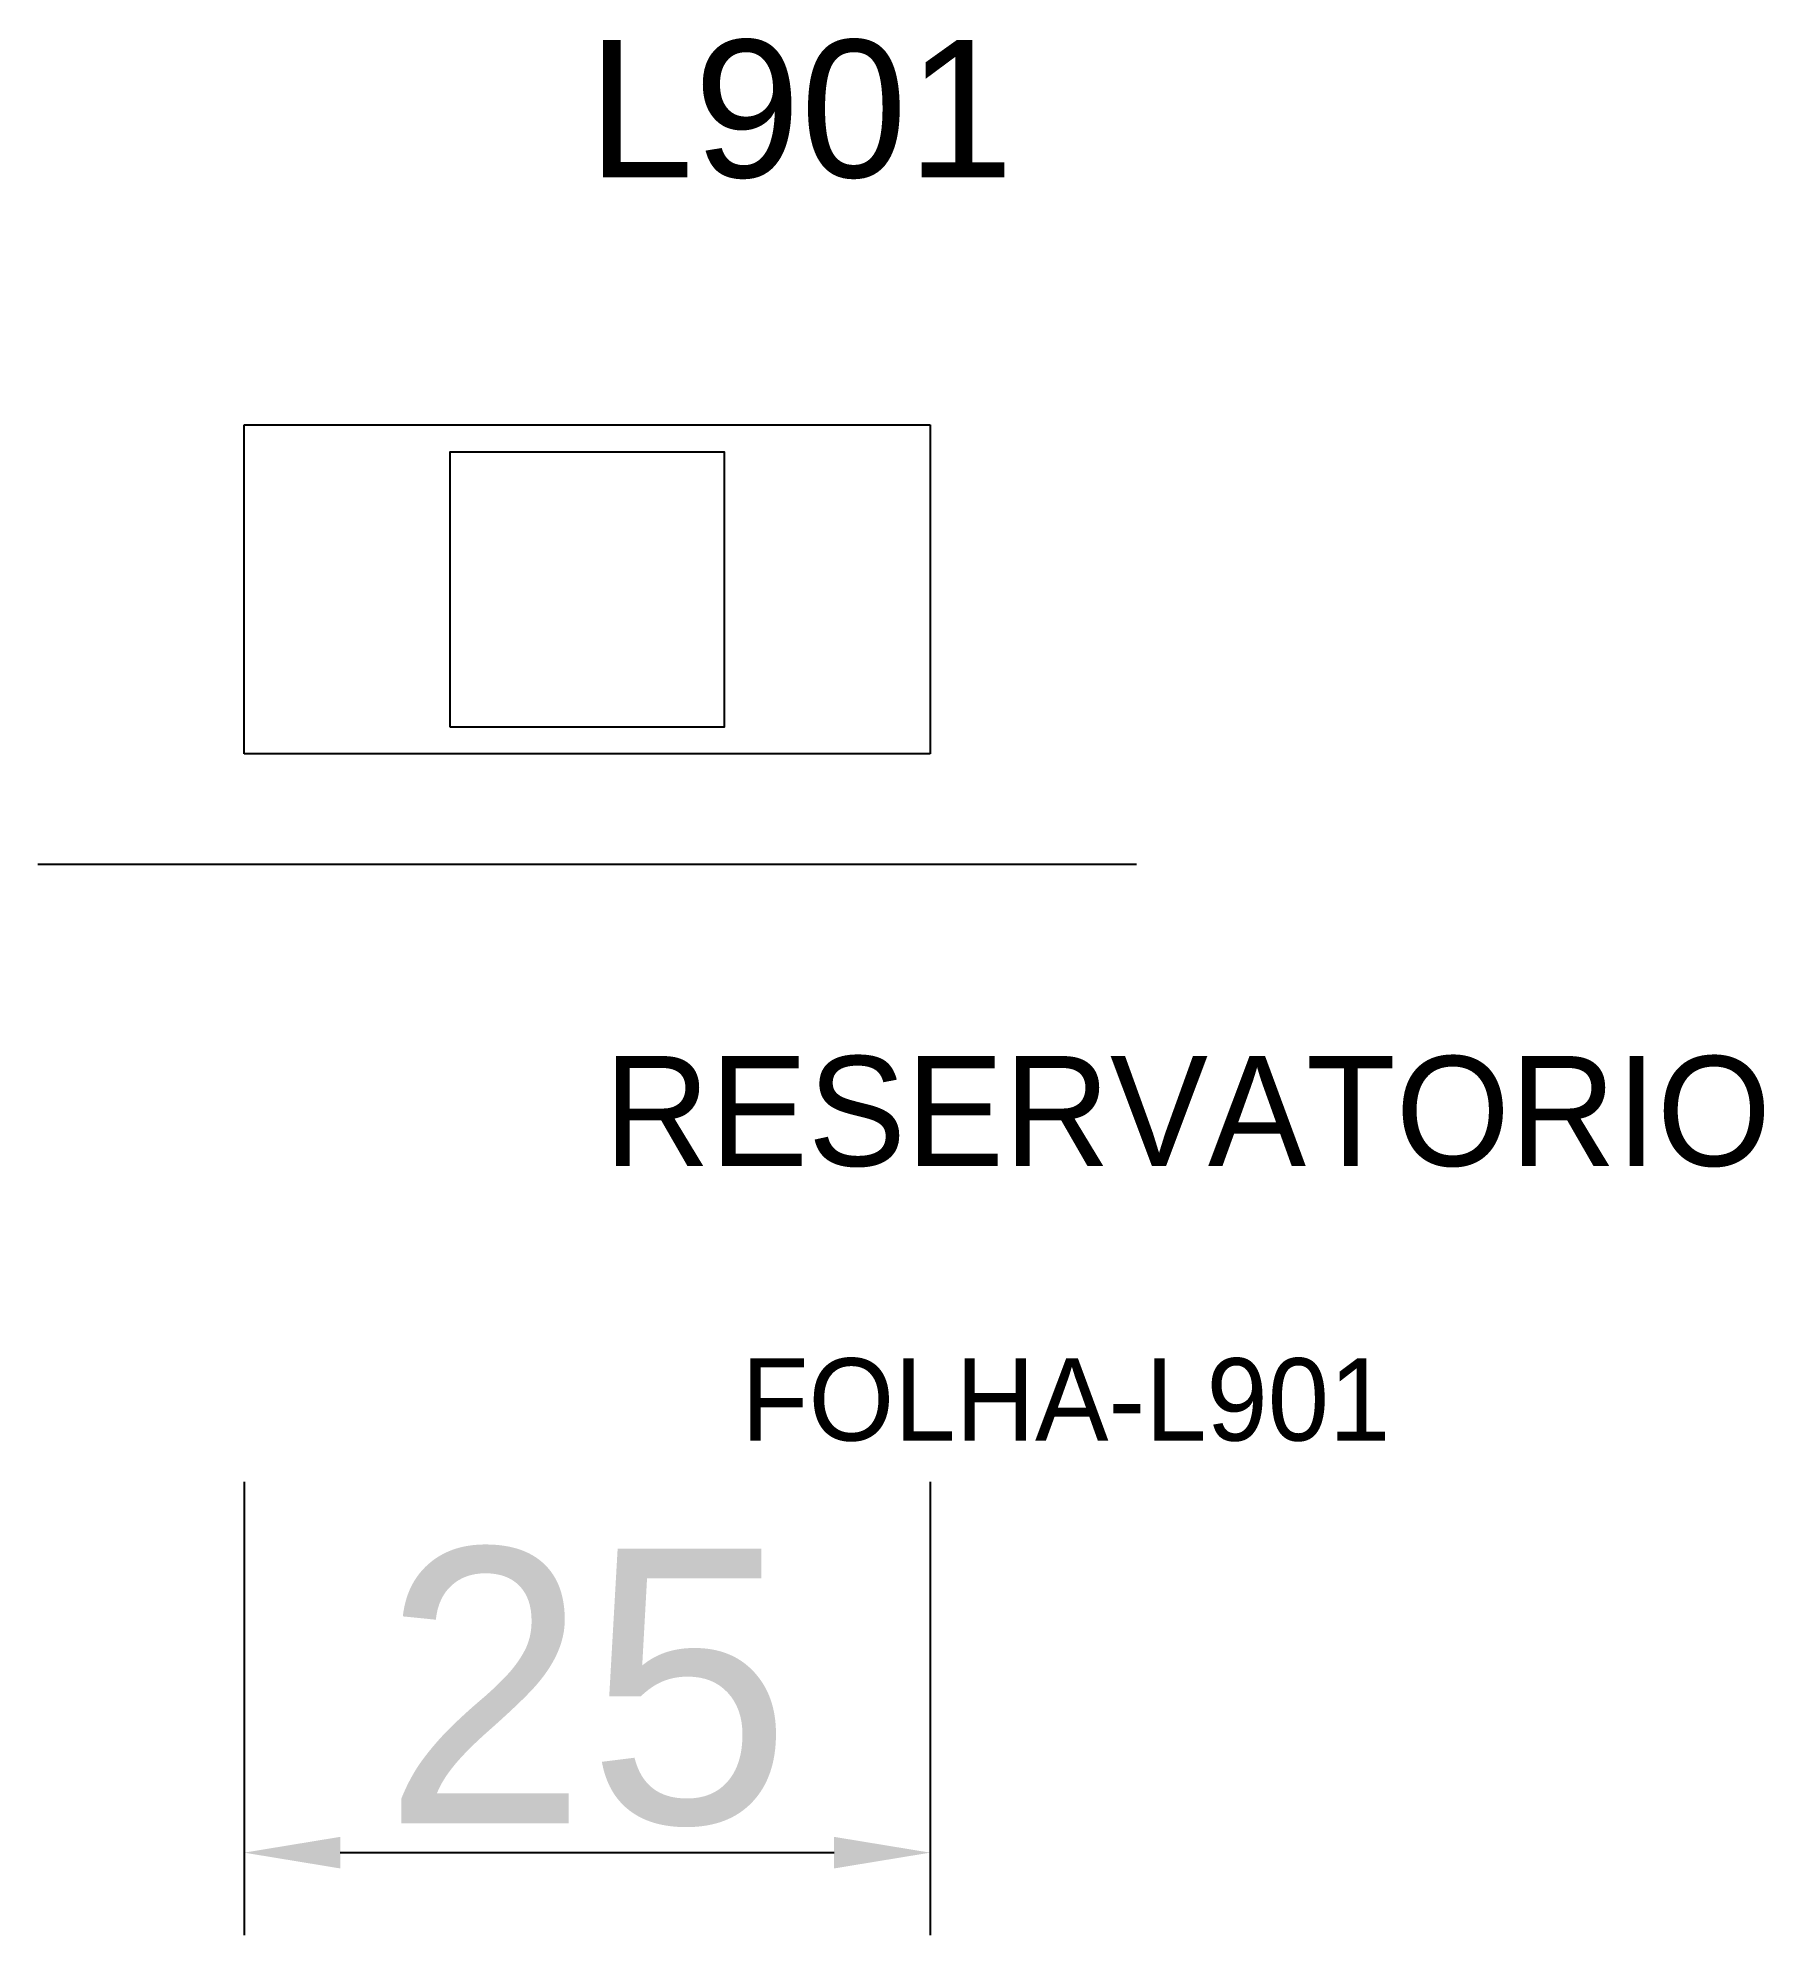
# Model space of a CAD drawing. Header units: metres. Extents: x 214.7 to 277.5, y 146.5 to 215.6.
import ezdxf

# ---------------------------------------------------------------- set-up
doc = ezdxf.new("R2010")
doc.units = ezdxf.units.M
for name, color, linetype in [('COTA', 241, 'CONTINUOUS'), ('FOLHA', 255, 'CONTINUOUS'), ('Hachura', 251, 'CONTINUOUS'), ('NOMENCLATURA', 7, 'CONTINUOUS'), ('Nível', 160, 'CONTINUOUS'), ('Painéis', 200, 'CONTINUOUS'), ('Pilares', 5, 'CONTINUOUS'), ('SARR_2.2x7', 40, 'CONTINUOUS')]:
    doc.layers.add(name, color=color, linetype=linetype)
doc.styles.add('ARIAL', font='Arial.ttf')
doc.dimstyles.new('EZ DXF', dxfattribs={"dimtxt": 10, "dimasz": 3.5, "dimexe": 3, "dimexo": 1.5, "dimgap": 1, "dimtad": 1, "dimdec": 1, "dimdsep": 46, "dimcen": 2.5, "dimazin": 3, "dimtfac": 1, "dimtmove": 0, "dimatfit": 3})

msp = doc.modelspace()

# ---------------------------------------------------------------- hatches: boundary and pattern name
at = {"layer": 'Hachura'}
h = msp.add_hatch(dxfattribs=at)
h.set_pattern_fill('ANSI31', scale=50)
h.paths.add_polyline_path([(235.3, 189.52), (222.2, 189.52), (222.2, 201.5), (247.18, 201.5), (247.18, 189.52)])
h = msp.add_hatch(dxfattribs=at)
h.set_pattern_fill('ANSI31', scale=50)
h.paths.add_polyline_path([(235.3, 189.52), (222.2, 189.52), (222.2, 201.5), (247.18, 201.5), (247.18, 189.52)])

# ---------------------------------------------------------------- linework, layer by layer
at = {"layer": 'Painéis', "color": 200}
for p, q in [((222.2, 189.52), (222.2, 201.5)), ((222.2, 201.5), (247.18, 201.5)), ((222.2, 189.52), (222.2, 201.5)), ((222.2, 201.5), (247.18, 201.5)), ((247.18, 201.5), (247.18, 189.52)), ((247.18, 201.5), (247.18, 189.52)), ((235.3, 189.52), (222.2, 189.52)), ((235.3, 189.52), (222.2, 189.52)), ((247.18, 189.52), (235.3, 189.52)), ((247.18, 189.52), (235.3, 189.52))]:
    msp.add_line(p, q, dxfattribs=at)
at = {"layer": 'Pilares'}
msp.add_lwpolyline([(229.69, 190.51), (239.69, 190.51), (239.69, 200.51), (229.69, 200.51)], close=True, dxfattribs=at)
msp.add_lwpolyline([(229.69, 190.51), (239.69, 190.51), (239.69, 200.51), (229.69, 200.51)], close=True, dxfattribs=at)
at = {"layer": 'SARR_2.2x7'}
msp.add_line((214.69, 185.51), (254.69, 185.51), dxfattribs=at)
msp.add_line((214.69, 185.51), (254.69, 185.51), dxfattribs=at)

# ---------------------------------------------------------------- texts
at = {"layer": 'FOLHA'}
msp.add_text('FOLHA-L901', height=3, dxfattribs=at).set_placement((240.3, 164.52))
msp.add_text('FOLHA-L901', height=3, dxfattribs=at).set_placement((240.3, 164.52))
at = {"layer": 'NOMENCLATURA', "insert": (234.69, 215.51), "char_height": 5, "attachment_point": 1, "style": 'ARIAL'}
msp.add_mtext('L901', dxfattribs=at)
msp.add_mtext('L901', dxfattribs=at)
at = {"layer": 'Nível'}
msp.add_text('RESERVATORIO', height=4, dxfattribs=at).set_placement((235.3, 174.52))
msp.add_text('RESERVATORIO', height=4, dxfattribs=at).set_placement((235.3, 174.52))

# ---------------------------------------------------------------- dimensions: what is measured, and where the dimension line sits
at = {"layer": 'COTA'}
msp.add_linear_dim(base=(222.2, 149.52), p1=(222.2, 164.52), p2=(247.18, 164.52), dimstyle='EZ DXF', dxfattribs=at).render()
msp.add_linear_dim(base=(222.2, 149.52), p1=(222.2, 164.52), p2=(247.18, 164.52), dimstyle='EZ DXF', dxfattribs=at).render()

doc.saveas('drawing.dxf')
